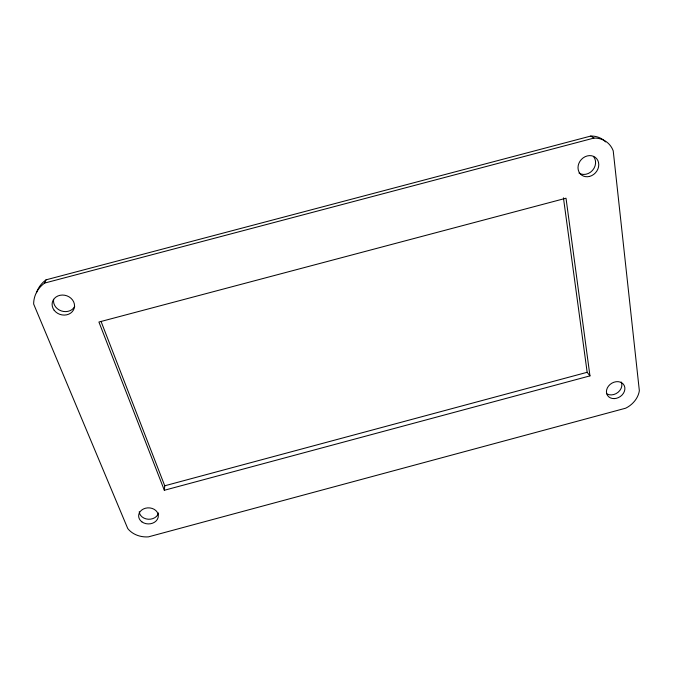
<?xml version="1.0" encoding="UTF-8"?>
<svg xmlns="http://www.w3.org/2000/svg" width="673" height="673" viewBox="0 0 673 673"><rect width="100%" height="100%" fill="white"/><g stroke="black" fill="none" stroke-linecap="round" stroke-linejoin="round"><path stroke-width="1.01" d="M164.338 490.264L98.914 322.022L566.018 198.215L589.96 375.879L164.338 490.264L164.742 485.788L101.051 321.442M590.776 136.055L593.948 138.066A25.263 21.889 -49.2 0 1 613.221 150.845L639.35 390.744A21.873 17.742 -32.9 0 1 625.688 408.191L148.405 536.869A22.142 18.036 0 0 1 127.744 528.532L33.65 304.045A32.817 28.72 16.1 0 1 44.611 283.081L46.092 279.817L590.776 136.055A25.044 21.738 -49.4 0 1 605.624 141.919M164.742 485.788L587.159 372.295L589.96 375.879M44.611 283.081L593.948 138.066M563.436 197.837L587.159 372.295M36.493 292.738A32.54 28.518 16.3 0 1 46.092 279.817M158.559 512.927A9.775 8 0.1 0 1 148.27 519.236A9.775 8 0.1 0 1 139.244 511.741M74.72 306.509A11.231 9.834 16.6 0 1 61.336 310.934A11.231 9.834 16.6 0 1 53.655 299.308M593.561 156.582A11.104 9.649 -49 0 1 592.518 170.37A11.104 9.649 -49 0 1 578.999 173.07M621.272 382.054A9.658 7.866 -32.9 0 1 618.125 392.25A9.658 7.866 -32.9 0 1 606.996 393.941M141.885 521.861A9.851 8.042 0 0 0 158.113 517.554A9.851 8.042 0 0 0 145.427 508.241A9.851 8.042 0 0 0 141.885 521.861M54.143 310.228A11.332 9.91 16.4 0 0 73.5 309.942A11.332 9.91 16.4 0 0 62.328 295.043A11.332 9.91 16.4 0 0 54.143 310.228M589.598 176.41A11.197 9.708 -48.8 0 0 596.724 158.744A11.197 9.708 -48.8 0 0 578.864 163.388A11.197 9.708 -48.8 0 0 589.598 176.41M614.205 398.609A9.733 7.908 -32.9 0 0 624.292 385.671A9.733 7.908 -32.9 0 0 608.501 386.1A9.733 7.908 -32.9 0 0 614.205 398.609"/></g></svg>
